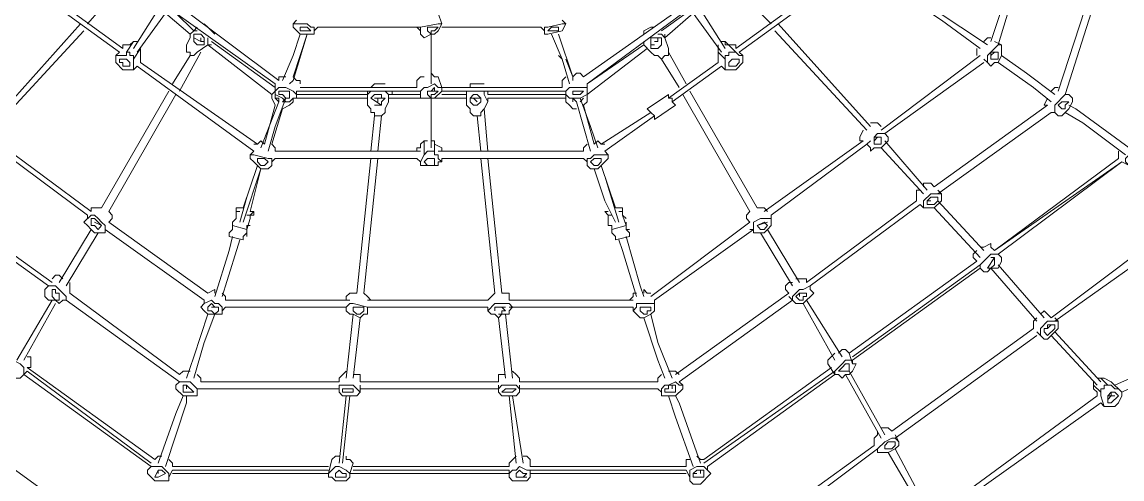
# Model space of a CAD drawing. Header units: millimetres. Extents: x 2471 to 2909, y 1327 to 1568.
# Drawn here: x 2661.158 to 2663.665, y 1386.496 to 1387.538 of the extents above; entities that cross this region are included whole.
import ezdxf

# ---------------------------------------------------------------- set-up
doc = ezdxf.new("R2010")
doc.units = ezdxf.units.MM
doc.layers.get('0').update_dxf_attribs({"color": 251, "lineweight": 9})
doc.layers.add('XREF_MOBILIARIO_200612$0$I-MUEBLES', color=251, linetype='Continuous', lineweight=13)
doc.layers.add('XREF_PAISAJISMO_200612$0$A-PISO-BAJO', color=251, linetype='Continuous', lineweight=13)

# ---------------------------------------------------------------- blocks, each defined once
blk = doc.blocks.new('XREF_MOBILIARIO_200612$0$JEUGO RED')
for p, q in [((0.5357, -0.98), (0.5357, -0.9543)), ((0.3295, -1.0834), (0.3295, -1.1091)), ((0.8272, -1.4092), (0.8272, -1.3835)), ((-0.4426, -1.4092), (-0.4426, -1.4353))]:
    blk.add_line(p, q)
at = {"flags": 128}
for points in [[(1.4535, -0.6795), (1.3592, -0.9629)], [(1.3764, -0.9715), (1.4621, -0.6881)], [(1.625, -0.7657), (1.5221, -1.0834)], [(1.5393, -1.0919), (1.6422, -0.7657)], [(-1.0342, -0.7828), (-0.7513, -0.9886)], [(-0.7427, -0.98), (-1.0257, -0.7743)], [(1.0244, -0.7743), (0.7415, -0.98)], [(0.75, -0.9886), (1.033, -0.7828)], [(-0.8285, -0.92), (-0.7684, -0.8514)], [(-0.365, -1.0572), (-0.6055, -0.8772)], [(0.7672, -0.86), (0.8272, -0.92)], [(-0.657, -0.8857), (-0.717, -0.98)], [(-0.7084, -0.9886), (-0.6398, -0.8943)], [(-0.6398, -0.8943), (-0.5798, -0.9457)], [(-0.5712, -0.9372), (-0.6141, -0.8943)], [(-0.6141, -0.8943), (-0.3736, -1.0658)], [(0.0294, -0.92), (0.0208, -0.8943), (0.0037, -0.8943)], [(0.6043, -0.8857), (0.3728, -1.0486)], [(0.3813, -1.0658), (0.6128, -0.8943)], [(0.6214, -0.8943), (0.5614, -0.9372)], [(0.57, -0.9543), (0.6386, -0.8943)], [(0.6386, -0.8943), (0.7072, -0.9886)], [(0.7157, -0.98), (0.6557, -0.8857)], [(1.2135, -0.8943), (1.2392, -0.9115), (1.3335, -0.98)], [(1.3506, -0.9715), (1.222, -0.8857)], [(-0.8456, -0.92), (-1.0685, -1.1691)], [(-0.5627, -0.9286), (-0.5712, -0.9372), (-0.5627, -0.9372)], [(-0.5198, -0.9457), (-0.5284, -0.9372), (-0.5369, -0.9286), (-0.5455, -0.92)], [(-0.3222, -0.9115), (-0.3307, -0.92), (-0.3307, -0.9286), (-0.3136, -0.9457), (-0.2793, -0.9457), (-0.2793, -0.9286), (-0.2879, -0.9286), (-0.2964, -0.92), (-0.3307, -0.92)], [(-0.2793, -0.9372), (-0.2707, -0.9286)], [(-0.2707, -0.9286), (-0.0221, -0.9286)], [(-0.0306, -0.9286), (-0.0221, -0.9372)], [(-0.0221, -0.9457), (-0.0221, -0.9286), (0.0208, -0.92), (0.0294, -0.92), (0.0208, -0.9372), (0.0122, -0.9457), (0.0037, -0.9457), (-0.0135, -0.9543), (-0.0221, -0.9457)], [(0.0037, -0.9457), (-0.0049, -0.9372), (-0.0049, -0.9286), (0.0208, -0.9286), (0.0122, -0.9372), (0.0037, -0.9372)], [(0.0294, -0.9286), (0.2695, -0.9286)], [(0.2695, -0.9286), (0.278, -0.9372)], [(0.278, -0.9457), (0.278, -0.9286), (0.2866, -0.9286), (0.3209, -0.92), (0.3295, -0.92), (0.3209, -0.9372), (0.2866, -0.9457), (0.278, -0.9457)], [(0.3295, -0.92), (0.3209, -0.9115)], [(0.5443, -0.9286), (0.5357, -0.9286), (0.5185, -0.9372), (0.5185, -0.9457)], [(1.0677, -1.1691), (0.8443, -0.92)], [(-1.06, -1.1777), (-0.837, -0.9372)], [(-0.5712, -0.9372), (-0.5798, -0.9457), (-0.5798, -0.9543), (-0.5884, -0.9715), (-0.5884, -0.9886), (-0.5798, -0.9886), (-0.5798, -0.9972), (-0.5712, -0.9972), (-0.5627, -0.9886), (-0.5369, -0.9715), (-0.5369, -0.9543)], [(-0.5712, -0.9543), (-0.5541, -0.9629)], [(-0.5455, -0.9629), (-0.5541, -0.9629), (-0.5541, -0.9543)], [(-0.3136, -0.9457), (-0.3307, -0.9972), (-0.3565, -1.0572)], [(-0.3393, -1.0658), (-0.3307, -1.0572), (-0.2964, -0.9457)], [(-0.3307, -1.0486), (-0.2964, -0.9457)], [(0.0037, -1.0658), (0.0037, -0.9372)], [(0.2952, -0.9457), (0.3209, -1.0058), (0.3385, -1.0658)], [(0.347, -1.0572), (0.347, -1.0486), (0.3123, -0.9457)], [(0.5185, -0.9715), (0.5357, -0.9886), (0.5443, -0.9972), (0.5528, -0.9972), (0.5614, -1.0058), (0.57, -0.9972), (0.5785, -0.9972), (0.5785, -0.98), (0.57, -0.9543)], [(0.5357, -0.9543), (0.5614, -0.9543), (0.5614, -0.9715), (0.5528, -0.98), (0.5357, -0.98)], [(0.5528, -0.9543), (0.5528, -0.9629), (0.5443, -0.9629)], [(0.5528, -0.9457), (0.5614, -0.9457), (0.57, -0.9543), (0.57, -0.9457)], [(0.8358, -0.9372), (1.0591, -1.1777)], [(1.3592, -0.9543), (1.3506, -0.9543), (1.3421, -0.9629)], [(-0.7084, -0.9629), (-0.717, -0.9629), (-0.7256, -0.9715), (-0.7427, -0.9715), (-0.7427, -0.98)], [(-0.7341, -0.9886), (-0.717, -0.9629)], [(-0.717, -1.0058), (-0.6999, -0.98), (-0.6999, -1.0143)], [(-0.5369, -0.9715), (-0.3822, -1.0919)], [(-0.5369, -0.9715), (-0.5284, -0.9715)], [(-0.3736, -1.0748), (-0.5284, -0.9629)], [(0.5185, -0.9715), (0.3813, -1.0658)], [(0.3813, -1.0919), (0.5271, -0.98)], [(0.5185, -0.9629), (0.5185, -0.9715)], [(0.5357, -0.9715), (0.5443, -0.9715)], [(0.6986, -0.9715), (0.6986, -1.0143)], [(0.7157, -0.9629), (0.7072, -0.9629)], [(0.7415, -0.98), (0.7415, -0.9715), (0.7157, -0.9715), (0.7157, -0.9629), (0.7415, -0.9886), (0.75, -0.9972), (0.7586, -0.9972), (0.75, -0.9886)], [(1.3249, -0.98), (1.3249, -0.9972)], [(1.3421, -1.0058), (1.3506, -1.0143), (1.3592, -1.0229), (1.3678, -1.0143), (1.3764, -1.0143), (1.3849, -0.9972), (1.3849, -0.9715)], [(1.3506, -1.0143), (1.3506, -0.9972), (1.3764, -0.9715), (1.3849, -0.9715), (1.3678, -0.9629)], [(-0.7513, -0.9886), (-0.7599, -0.9972)], [(-0.5798, -0.9972), (-0.6227, -1.0658)], [(-0.6055, -1.0834), (-0.5541, -0.9886)], [(0.3123, -0.9972), (0.3209, -1.0058)], [(0.347, -1.0486), (0.3295, -1.0058)], [(0.5614, -1.0058), (0.6043, -1.0748)], [(0.6214, -1.0658), (0.5785, -0.9886)], [(0.7157, -1.0058), (0.6986, -0.9886)], [(0.7072, -1.0229), (0.7157, -1.0315), (0.7157, -0.9972), (0.7243, -0.9972), (0.7243, -0.9886), (0.7415, -0.9886)], [(0.7157, -1.0315), (0.7415, -1.0315), (0.7586, -1.0143), (0.7586, -0.9972)], [(1.3335, -0.9972), (1.0934, -1.1777)], [(1.3592, -0.9972), (1.3678, -0.9886)], [(1.3592, -0.9886), (1.3592, -1.0058), (1.3764, -1.0058), (1.3764, -0.9886), (1.3592, -0.9886)], [(1.5136, -1.0919), (1.445, -1.0401), (1.3849, -0.9972)], [(-0.717, -1.0315), (-0.7084, -1.0229)], [(-0.7084, -1.0229), (-0.4255, -1.2291)], [(-0.4169, -1.212), (-0.6999, -1.0143)], [(0.6986, -1.0143), (0.5785, -1.1005)], [(0.5871, -1.1091), (0.7072, -1.0229)], [(1.102, -1.1863), (1.3421, -1.0143)], [(1.3764, -1.0143), (1.4621, -1.0748), (1.505, -1.1091)], [(-0.3479, -1.0486), (-0.365, -1.0486), (-0.365, -1.0572)], [(-0.3136, -1.0658), (-0.3136, -1.0572), (-0.3222, -1.0572), (-0.3307, -1.0486)], [(-0.0135, -1.0486), (-0.0221, -1.0486), (-0.0306, -1.0572), (-0.0306, -1.0748)], [(0.0037, -1.0401), (0.0122, -1.0486), (0.0208, -1.0486), (0.0294, -1.0748), (0.0294, -1.0834), (0.0122, -1.1005)], [(0.3295, -1.0486), (0.3209, -1.0572), (0.3209, -1.0748)], [(0.3728, -1.0486), (0.3642, -1.0401), (0.3556, -1.0401), (0.347, -1.0486)], [(-0.6313, -1.0834), (-0.7942, -1.3663)], [(-0.777, -1.3749), (-0.6141, -1.0919)], [(-0.3736, -1.0834), (-0.3822, -1.0919), (-0.3822, -1.1005)], [(-0.3736, -1.1005), (-0.3736, -1.0658)], [(-0.3222, -1.0919), (-0.3307, -1.0834), (-0.3479, -1.0748), (-0.365, -1.0748), (-0.3736, -1.0834)], [(-0.3736, -1.0919), (-0.3565, -1.1005), (-0.3479, -1.1091)], [(-0.3222, -1.0834), (-0.0221, -1.0834)], [(-0.3222, -1.1005), (-0.3222, -1.0834)], [(-0.1507, -1.0919), (-0.3222, -1.0919)], [(-0.0306, -1.0748), (-0.3136, -1.0748)], [(-0.1507, -1.0834), (-0.1507, -1.1177), (-0.1421, -1.1262), (-0.1421, -1.1348), (-0.1335, -1.1348), (-0.1335, -1.1434), (-0.1164, -1.1434), (-0.1078, -1.1348), (-0.1078, -1.1262), (-0.0992, -1.1091), (-0.0992, -1.0919), (-0.1078, -1.0834)], [(-0.1421, -1.0834), (-0.1507, -1.0919)], [(-0.1078, -1.0658), (-0.1335, -1.0658), (-0.1421, -1.0748)], [(-0.1335, -1.1177), (-0.1164, -1.1177), (-0.1421, -1.1005), (-0.1335, -1.0919), (-0.1164, -1.0919), (-0.1164, -1.1005)], [(-0.0221, -1.0919), (-0.0992, -1.0919)], [(-0.0907, -1.0919), (-0.0907, -1.0834)], [(-0.0221, -1.0834), (-0.0135, -1.0748), (-0.0049, -1.0748), (0.0122, -1.0658), (0.0208, -1.0748), (0.3209, -1.0748)], [(-0.0221, -1.1005), (-0.0221, -1.0834)], [(-0.0049, -1.0834), (0.0208, -1.0834)], [(-0.0049, -1.0834), (-0.0049, -1.0919), (0.0037, -1.1005)], [(0.0122, -1.0834), (0.0122, -1.0748), (0.0037, -1.0834)], [(0.0037, -1.0919), (0.0122, -1.0919), (0.0208, -1.0834)], [(0.0037, -1.2205), (0.0037, -1.0919)], [(0.0294, -1.0834), (0.3295, -1.0834)], [(0.0894, -1.0919), (0.0294, -1.0919)], [(0.0894, -1.0834), (0.0894, -1.1177), (0.098, -1.1262), (0.098, -1.1348), (0.1065, -1.1434), (0.1237, -1.1434), (0.1237, -1.1348), (0.1323, -1.1262), (0.1408, -1.1091), (0.1323, -1.0919), (0.1323, -1.0834)], [(0.1323, -1.0658), (0.098, -1.0658), (0.098, -1.0748)], [(0.1408, -1.0919), (0.1408, -1.0834)], [(0.3295, -1.0919), (0.1408, -1.0919)], [(0.3295, -1.0834), (0.3385, -1.0748), (0.3813, -1.0748)], [(0.3813, -1.0919), (0.3642, -1.1005), (0.3385, -1.1005), (0.3295, -1.0919)], [(0.3813, -1.1091), (0.3813, -1.0658)], [(0.5785, -1.0919), (0.5271, -1.1262)], [(0.5871, -1.1091), (0.5871, -1.1005), (0.5785, -1.1005), (0.5785, -1.0919)], [(0.6128, -1.0919), (0.7758, -1.3749)], [(0.7929, -1.3663), (0.63, -1.0834)], [(1.5221, -1.0748), (1.5136, -1.0748), (1.505, -1.0834)], [(1.505, -1.1348), (1.5136, -1.1348), (1.5136, -1.1177), (1.5393, -1.0919)], [(1.5136, -1.1348), (1.5221, -1.1434), (1.5307, -1.1434), (1.5479, -1.1262), (1.5564, -1.1091), (1.5564, -1.1005), (1.5479, -1.0919)], [(1.5393, -1.0919), (1.5479, -1.0919)], [(-0.365, -1.1091), (-0.4083, -1.2205)], [(-0.3736, -1.1177), (-0.3998, -1.212)], [(-0.3908, -1.2291), (-0.3736, -1.1691), (-0.3479, -1.1005)], [(-0.3822, -1.1005), (-0.3736, -1.1177)], [(-0.3736, -1.1005), (-0.365, -1.1005)], [(-0.3736, -1.1005), (-0.365, -1.1091)], [(-0.365, -1.1005), (-0.365, -1.1091)], [(-0.3565, -1.1091), (-0.3479, -1.1005)], [(-0.3565, -1.1091), (-0.3393, -1.1091)], [(-0.3393, -1.1177), (-0.3565, -1.1262)], [(-0.3393, -1.1091), (-0.3307, -1.1005)], [(-0.3393, -1.1177), (-0.3307, -1.1091)], [(-0.3307, -1.1005), (-0.1507, -1.1005)], [(-0.3307, -1.1005), (-0.3307, -1.1091)], [(-0.1335, -1.1005), (-0.1078, -1.1005)], [(-0.125, -1.1005), (-0.125, -1.1091)], [(-0.1078, -1.1005), (-0.1164, -1.1091), (-0.1164, -1.1177)], [(-0.0992, -1.1005), (0.0894, -1.1005)], [(0.098, -1.1005), (0.1237, -1.1005)], [(0.1065, -1.1005), (0.1151, -1.1091)], [(0.1408, -1.1005), (0.3295, -1.1005)], [(0.1408, -1.1091), (0.1408, -1.1005)], [(0.3295, -1.1091), (0.3385, -1.1177), (0.347, -1.1262)], [(0.347, -1.1091), (0.347, -1.1005)], [(0.347, -1.1005), (0.3556, -1.1091), (0.3899, -1.2291)], [(0.3728, -1.1005), (0.3642, -1.1091)], [(0.4071, -1.2205), (0.3899, -1.1691), (0.3642, -1.1005)], [(0.3813, -1.1091), (0.3728, -1.1177)], [(0.3985, -1.212), (0.3728, -1.1177)], [(0.5443, -1.152), (0.5957, -1.1177), (0.5871, -1.1091)], [(1.4964, -1.1177), (1.222, -1.3149)], [(1.4964, -1.1005), (1.4878, -1.1177), (1.4964, -1.1177)], [(1.5479, -1.1091), (1.5307, -1.1091), (1.5221, -1.1177), (1.5307, -1.1262), (1.5393, -1.1262), (1.5393, -1.1177), (1.5479, -1.1091)], [(1.6936, -1.2205), (1.565, -1.1262), (1.5479, -1.1177)], [(-0.3822, -1.212), (-0.3565, -1.1262)], [(-0.1335, -1.1434), (-0.1421, -1.2291)], [(-0.125, -1.2291), (-0.1164, -1.1434)], [(0.1151, -1.1434), (0.1237, -1.2291)], [(0.1408, -1.2291), (0.1323, -1.1262)], [(0.347, -1.1262), (0.3556, -1.1262)], [(0.5357, -1.1348), (0.4156, -1.212)], [(0.4242, -1.2291), (0.5443, -1.1434)], [(0.5271, -1.1262), (0.5357, -1.1348), (0.5443, -1.1434), (0.5443, -1.152)], [(1.2306, -1.332), (1.505, -1.1348)], [(1.5393, -1.1348), (1.5821, -1.1605), (1.685, -1.2377)], [(1.0934, -1.1691), (1.0849, -1.1605), (1.0677, -1.1605)], [(1.0501, -1.1777), (1.0416, -1.1948), (1.0416, -1.2034), (1.0501, -1.2034)], [(1.0677, -1.2205), (1.0677, -1.2291), (1.0763, -1.2205), (1.0934, -1.2205), (1.1106, -1.2034), (1.1106, -1.1948), (1.102, -1.1863), (1.0849, -1.1863), (1.0763, -1.1948)], [(1.0763, -1.2034), (1.0849, -1.1948)], [(1.0763, -1.1948), (1.0763, -1.212), (1.0934, -1.212), (1.0934, -1.1948), (1.0763, -1.1948)], [(-1.06, -1.212), (-0.8285, -1.3835)], [(-0.8199, -1.3749), (-1.0514, -1.2034)], [(-0.3998, -1.212), (-0.4083, -1.2034), (-0.4169, -1.212), (-0.4255, -1.212)], [(-0.3736, -1.2291), (-0.3736, -1.2205), (-0.3822, -1.212)], [(-0.0049, -1.2034), (-0.0135, -1.2034), (-0.0221, -1.212), (-0.0221, -1.2205), (-0.0306, -1.2205), (-0.0306, -1.2291)], [(-0.0135, -1.2377), (-0.0135, -1.2034)], [(0.0122, -1.2034), (0.0037, -1.2034)], [(0.0122, -1.2377), (0.0122, -1.2034)], [(0.0294, -1.2291), (0.0294, -1.2205), (0.0122, -1.212)], [(0.3813, -1.212), (0.3728, -1.2205), (0.3728, -1.2291)], [(0.4242, -1.212), (0.4156, -1.212), (0.4071, -1.2034), (0.3985, -1.212)], [(1.0501, -1.2034), (0.8101, -1.3749)], [(0.8272, -1.3835), (1.0591, -1.212)], [(1.0677, -1.2034), (1.0591, -1.212)], [(1.0591, -1.212), (1.0677, -1.2205)], [(1.0934, -1.2205), (1.1963, -1.332)], [(1.2049, -1.3234), (1.102, -1.2034)], [(1.6765, -1.2548), (1.6936, -1.2634), (1.685, -1.2548), (1.685, -1.2463), (1.7108, -1.2205), (1.7193, -1.2205), (1.7279, -1.2291), (1.7279, -1.2463), (1.7193, -1.2634), (1.7108, -1.2634), (1.7022, -1.272), (1.6936, -1.2634)], [(-0.4255, -1.2291), (-0.4341, -1.2377)], [(-0.3822, -1.2634), (-0.3822, -1.2463), (-0.3908, -1.2463), (-0.4255, -1.2377), (-0.4341, -1.2377), (-0.4341, -1.2463), (-0.4255, -1.2548), (-0.4169, -1.2634), (-0.4083, -1.272), (-0.3908, -1.272), (-0.3822, -1.2634)], [(-0.3822, -1.2548), (-0.3736, -1.2463)], [(-0.0221, -1.2291), (-0.3736, -1.2291)], [(-0.3736, -1.2463), (-0.0306, -1.2463)], [(-0.1421, -1.2463), (-0.1764, -1.5725)], [(-0.1593, -1.5725), (-0.125, -1.2463)], [(0.0208, -1.2634), (-0.0221, -1.2634), (-0.0221, -1.2548), (-0.0306, -1.2463)], [(-0.0221, -1.2548), (-0.0135, -1.2377), (-0.0049, -1.2291), (0.0122, -1.2291)], [(0.0122, -1.2634), (0.0122, -1.2463), (-0.0049, -1.2463), (-0.0135, -1.2548), (-0.0049, -1.2634)], [(0.0122, -1.2377), (0.0208, -1.2377), (0.0208, -1.2463), (0.0294, -1.2548)], [(0.3728, -1.2291), (0.0208, -1.2291)], [(0.0294, -1.2463), (0.0294, -1.2548), (0.0208, -1.2548), (0.0208, -1.2634)], [(0.0294, -1.2463), (0.3728, -1.2463)], [(0.1237, -1.2463), (0.158, -1.5725)], [(0.1751, -1.5725), (0.1408, -1.2463)], [(0.3728, -1.2463), (0.3813, -1.2548)], [(0.3813, -1.2463), (0.3899, -1.2463), (0.3985, -1.2377), (0.4328, -1.2377), (0.4242, -1.2291)], [(0.3813, -1.2463), (0.3813, -1.2634), (0.3899, -1.272), (0.4071, -1.272), (0.4328, -1.2463), (0.4328, -1.2377)], [(1.6679, -1.2463), (1.3678, -1.4696)], [(1.6679, -1.2291), (1.6679, -1.2463)], [(-0.4169, -1.2634), (-0.4512, -1.3663)], [(-0.4512, -1.4006), (-0.4083, -1.272)], [(-0.4341, -1.3749), (-0.4083, -1.272)], [(0.3985, -1.272), (0.4242, -1.3492), (0.4499, -1.4006)], [(0.4499, -1.3663), (0.4156, -1.2634)], [(1.3764, -1.4782), (1.6765, -1.2548)], [(0.4585, -1.4006), (0.4242, -1.2891)], [(1.1877, -1.3234), (1.1792, -1.3234), (1.1792, -1.3492)], [(1.1877, -1.3577), (1.1963, -1.3663), (1.1963, -1.3492), (1.2135, -1.332), (1.2392, -1.332), (1.2306, -1.3234)], [(1.222, -1.3149), (1.2135, -1.3063), (1.1963, -1.3063), (1.1963, -1.3149)], [(-1.1976, -1.3577), (-0.9228, -1.5554)], [(-0.9142, -1.5468), (-1.189, -1.3492)], [(-0.4426, -1.3406), (-0.4598, -1.4006)], [(1.1792, -1.3492), (0.9129, -1.5468)], [(0.9215, -1.5554), (1.1877, -1.3577)], [(1.1963, -1.3663), (1.222, -1.3663), (1.2392, -1.3492), (1.2392, -1.332)], [(1.2049, -1.3492), (1.2135, -1.3492)], [(1.3421, -1.4696), (1.2306, -1.3492)], [(-0.8285, -1.3835), (-0.8285, -1.392)], [(-0.7942, -1.3663), (-0.8199, -1.3663), (-0.8199, -1.3749)], [(-0.777, -1.4006), (-0.7684, -1.392), (-0.7684, -1.3835), (-0.777, -1.3749)], [(-0.4512, -1.3663), (-0.4683, -1.3663), (-0.4683, -1.392), (-0.4769, -1.4006), (-0.4769, -1.4182)], [(-0.4341, -1.3749), (-0.4255, -1.3749), (-0.4341, -1.3835), (-0.4341, -1.392), (-0.4426, -1.4182), (-0.4769, -1.4092)], [(-0.4598, -1.3749), (-0.4683, -1.3749)], [(-0.4255, -1.3749), (-0.4255, -1.3835), (-0.4426, -1.3835)], [(0.4328, -1.3749), (0.4242, -1.3749), (0.4328, -1.3835), (0.4414, -1.3835)], [(0.4328, -1.3835), (0.4328, -1.4092), (0.4414, -1.4092)], [(0.4414, -1.4182), (0.4757, -1.4092), (0.4671, -1.3835)], [(0.4671, -1.3663), (0.4499, -1.3663)], [(0.4585, -1.3749), (0.4671, -1.3749)], [(0.4757, -1.392), (0.4671, -1.3835), (0.4671, -1.3663)], [(0.7758, -1.3749), (0.7672, -1.3835), (0.7672, -1.392), (0.7758, -1.4006)], [(0.8186, -1.3749), (0.8101, -1.3663), (0.7929, -1.3663)], [(1.222, -1.3663), (1.3335, -1.4868)], [(1.8484, -1.3749), (1.505, -1.6325)], [(-0.8113, -1.4006), (-0.7942, -1.4092)], [(-0.5369, -1.5725), (-0.777, -1.4006)], [(-0.4426, -1.4092), (-0.4341, -1.4092)], [(0.4414, -1.4092), (0.4414, -1.4268), (0.4499, -1.4353), (0.4499, -1.4439), (0.4842, -1.4353), (0.4842, -1.4268), (0.4757, -1.4182)], [(0.4842, -1.4182), (0.4757, -1.4182), (0.4757, -1.4006)], [(0.7758, -1.4006), (0.5357, -1.5811)], [(0.7843, -1.4006), (0.8015, -1.392), (0.8272, -1.392)], [(0.7843, -1.4006), (0.7843, -1.4268), (0.8101, -1.4268), (0.8186, -1.4182), (0.8272, -1.4092)], [(0.7929, -1.4092), (0.8101, -1.4006)], [(0.8186, -1.4006), (0.7929, -1.4092), (0.8015, -1.4182), (0.8101, -1.4182), (0.8186, -1.4092), (0.8101, -1.4006)], [(1.5136, -1.6411), (1.8655, -1.392)], [(-0.8199, -1.4182), (-0.8971, -1.5468)], [(-0.8799, -1.5554), (-0.8027, -1.4268)], [(-0.7856, -1.4182), (-0.5455, -1.5897)], [(-0.4769, -1.4353), (-0.4855, -1.4696), (-0.5198, -1.5811)], [(-0.4769, -1.4182), (-0.4855, -1.4268), (-0.4855, -1.4353), (-0.4512, -1.4439)], [(-0.4512, -1.4353), (-0.4426, -1.4268)], [(-0.4512, -1.4439), (-0.4512, -1.4353)], [(0.5185, -1.5811), (0.51, -1.5554), (0.4757, -1.4353)], [(0.5443, -1.5897), (0.7843, -1.4182)], [(0.7758, -1.4182), (0.7843, -1.4182)], [(0.8015, -1.4268), (0.8786, -1.5554)], [(0.8958, -1.5468), (0.8186, -1.4182)], [(-0.5026, -1.5811), (-0.4941, -1.5554), (-0.4598, -1.4439)], [(0.4585, -1.4439), (0.4671, -1.4696), (0.5014, -1.5811)], [(1.3678, -1.4696), (1.3592, -1.4611), (1.3592, -1.4525), (1.3421, -1.4611), (1.3335, -1.4611)], [(1.3249, -1.4696), (1.3164, -1.4782), (1.3164, -1.4868), (1.3249, -1.4953)], [(1.3764, -1.5125), (1.3849, -1.4953), (1.3849, -1.4868), (1.3764, -1.4782), (1.3592, -1.4782), (1.3335, -1.5039)], [(1.3678, -1.4868), (1.3506, -1.5125), (1.3764, -1.5125)], [(1.3592, -1.5125), (1.3678, -1.5039), (1.3678, -1.4868), (1.3592, -1.4868)], [(1.3249, -1.4953), (1.0158, -1.7183)], [(1.0244, -1.7354), (1.3335, -1.5125)], [(1.3335, -1.5125), (1.3335, -1.5039)], [(1.3335, -1.5125), (1.3421, -1.5211), (1.3506, -1.5211), (1.3592, -1.5125)], [(1.3592, -1.5125), (1.4707, -1.6411)], [(1.4878, -1.6325), (1.3764, -1.5039)], [(-0.8885, -1.5382), (-0.8971, -1.5296), (-0.9056, -1.5296), (-0.9142, -1.5382)], [(0.9129, -1.5468), (0.9129, -1.5382), (0.8872, -1.5382)], [(-0.9228, -1.5554), (-0.9314, -1.5639)], [(-0.9314, -1.5639), (-0.9314, -1.5811), (-0.9228, -1.5897), (-0.8971, -1.5897)], [(-0.8799, -1.5811), (-0.8885, -1.5725), (-0.8971, -1.5639), (-0.9056, -1.5554), (-0.9228, -1.5554)], [(-0.9056, -1.5639), (-0.9142, -1.5639), (-0.9142, -1.5811), (-0.9056, -1.5897)], [(-0.9056, -1.5639), (-0.9056, -1.5725)], [(-0.8713, -1.5725), (-0.8713, -1.5468)], [(-0.5198, -1.5725), (-0.5198, -1.5639), (-0.5369, -1.5725)], [(0.5357, -1.5725), (0.5271, -1.5725), (0.5185, -1.5639), (0.5185, -1.5725)], [(0.8786, -1.5468), (0.8701, -1.5468), (0.8615, -1.5554), (0.8615, -1.5639), (0.8701, -1.5725)], [(0.8701, -1.5811), (0.8786, -1.5897), (0.8872, -1.5982), (0.9044, -1.5982), (0.9301, -1.5725), (0.9215, -1.5639)], [(0.8786, -1.5897), (0.8786, -1.5811), (0.8958, -1.5639), (0.9044, -1.5639), (0.9215, -1.5554)], [(0.9215, -1.5639), (0.9215, -1.5554)], [(-0.9142, -1.5897), (-0.9999, -1.7354)], [(-0.8971, -1.5725), (-0.9056, -1.5725)], [(-0.9056, -1.5897), (-0.8971, -1.5982), (-0.8885, -1.5897), (-0.8799, -1.5897)], [(-0.8971, -1.5897), (-0.8971, -1.5725)], [(-0.8799, -1.5897), (-0.8799, -1.5811)], [(-0.8799, -1.5897), (-0.6055, -1.7873)], [(-0.6055, -1.7701), (-0.8713, -1.5725)], [(-0.5455, -1.5897), (-0.5455, -1.5982), (-0.5541, -1.6068), (-0.5455, -1.6154), (-0.5369, -1.624), (-0.5026, -1.624), (-0.5026, -1.6068), (-0.5112, -1.5982), (-0.5198, -1.5982), (-0.5284, -1.5897), (-0.5455, -1.5982)], [(-0.4941, -1.5897), (-0.4941, -1.5811), (-0.5026, -1.5725)], [(-0.1935, -1.5897), (-0.4941, -1.5897)], [(-0.1764, -1.5725), (-0.1935, -1.5725), (-0.2021, -1.5811), (-0.2021, -1.5897)], [(-0.1421, -1.5897), (-0.1507, -1.5811), (-0.1593, -1.5725)], [(0.1408, -1.5897), (-0.1507, -1.5897)], [(0.158, -1.5725), (0.1408, -1.5897)], [(0.1923, -1.5897), (0.1923, -1.5725), (0.1751, -1.5725)], [(0.4928, -1.5897), (0.1923, -1.5897)], [(0.5014, -1.5725), (0.4928, -1.5725), (0.4928, -1.5811), (0.4842, -1.5897)], [(0.5443, -1.5897), (0.5443, -1.6154), (0.5357, -1.624), (0.5185, -1.6325), (0.51, -1.6325), (0.5014, -1.624), (0.4928, -1.6154), (0.5014, -1.6068), (0.5014, -1.5982), (0.5443, -1.5982)], [(0.8701, -1.5725), (0.5957, -1.7701)], [(0.6043, -1.7873), (0.8786, -1.5897)], [(0.9129, -1.5725), (0.8958, -1.5725), (0.8872, -1.5811), (0.8958, -1.5897), (0.9044, -1.5897), (0.9044, -1.5811), (0.9129, -1.5811), (0.9129, -1.5725)], [(0.8958, -1.5811), (0.8958, -1.5725)], [(0.9987, -1.7269), (0.9129, -1.5897)], [(2.1399, -1.5811), (1.6593, -1.7959)], [(1.6765, -1.813), (2.1485, -1.5897)], [(-0.9828, -1.7354), (-0.9056, -1.5982)], [(-0.5369, -1.624), (-0.5712, -1.7269), (-0.5884, -1.7787)], [(-0.5712, -1.7787), (-0.5455, -1.6926), (-0.5198, -1.624)], [(-0.5112, -1.6068), (-0.5112, -1.6154), (-0.5198, -1.624), (-0.5284, -1.6154), (-0.5369, -1.6154), (-0.5369, -1.6068), (-0.5284, -1.5982), (-0.5198, -1.6068)], [(-0.5284, -1.6068), (-0.5112, -1.6068)], [(-0.5026, -1.6154), (-0.4941, -1.6068)], [(-0.4941, -1.6068), (-0.2021, -1.6068)], [(-0.1507, -1.624), (-0.1507, -1.6068), (-0.185, -1.5982), (-0.1935, -1.5982), (-0.2021, -1.6068), (-0.2021, -1.6154), (-0.1935, -1.624), (-0.185, -1.624), (-0.1678, -1.6325), (-0.1593, -1.624), (-0.1507, -1.624)], [(-0.185, -1.624), (-0.2021, -1.7787)], [(-0.1507, -1.6068), (0.1408, -1.6068)], [(0.1923, -1.624), (0.1923, -1.6154), (0.2009, -1.6068), (0.1923, -1.5982), (0.158, -1.5982), (0.1408, -1.6154), (0.1408, -1.6068)], [(0.1408, -1.6154), (0.1494, -1.624), (0.158, -1.624), (0.1666, -1.6325), (0.1751, -1.624)], [(0.1837, -1.6068), (0.158, -1.6068), (0.158, -1.6154)], [(0.1923, -1.624), (0.1666, -1.624)], [(0.1751, -1.624), (0.1751, -1.6154), (0.1837, -1.6154), (0.1751, -1.6068)], [(0.2009, -1.7787), (0.1837, -1.624)], [(0.1923, -1.6068), (0.4928, -1.6068)], [(0.4928, -1.6068), (0.4928, -1.6154)], [(0.5357, -1.6068), (0.51, -1.6068), (0.51, -1.6154), (0.5185, -1.624), (0.5271, -1.624), (0.5271, -1.6154), (0.5357, -1.6154), (0.5357, -1.6068)], [(0.5871, -1.7787), (0.5528, -1.6926), (0.5357, -1.624)], [(0.9044, -1.5982), (0.9815, -1.7354)], [(1.505, -1.6325), (1.4964, -1.624), (1.4878, -1.6154), (1.4793, -1.624)], [(-0.185, -1.7787), (-0.1678, -1.6325)], [(0.1666, -1.6325), (0.1837, -1.7787)], [(0.5185, -1.6325), (0.5528, -1.7354), (0.57, -1.7787)], [(1.4707, -1.6325), (1.4621, -1.6411), (1.4621, -1.6583)], [(1.4707, -1.6668), (1.4793, -1.6754), (1.4793, -1.6583), (1.4964, -1.6411), (1.5221, -1.6411), (1.5136, -1.6325)], [(1.4793, -1.6754), (1.4878, -1.684), (1.4964, -1.684), (1.5221, -1.6583), (1.5221, -1.6411)], [(1.4878, -1.6583), (1.4964, -1.6583), (1.505, -1.6497)], [(1.4878, -1.6583), (1.4878, -1.6668), (1.4964, -1.6754), (1.5136, -1.6583), (1.5136, -1.6497), (1.4964, -1.6497), (1.4964, -1.6583)], [(1.4621, -1.6583), (1.1191, -1.9073)], [(1.1277, -1.9245), (1.4707, -1.6754)], [(1.505, -1.6754), (1.6164, -1.7959)], [(1.625, -1.7873), (1.5136, -1.6668)], [(-0.9742, -1.753), (-0.9656, -1.753), (-0.9656, -1.7269), (-0.9742, -1.7269)], [(0.9815, -1.7183), (0.9644, -1.7354), (0.9644, -1.744), (0.9815, -1.7701), (0.9815, -1.7616), (0.9901, -1.753), (0.9987, -1.744), (1.0073, -1.7354), (1.0244, -1.7354), (1.0244, -1.744), (1.0158, -1.7183), (1.0073, -1.7097), (0.9987, -1.7097), (0.9901, -1.7183)], [(-1.0257, -1.744), (-1.0257, -1.7616), (-1.0085, -1.7787), (-0.9914, -1.7787), (-0.9828, -1.7701), (-0.9828, -1.753), (-0.9914, -1.744), (-1.0085, -1.7354), (-1.0171, -1.7354)], [(-0.6656, -1.9759), (-0.9742, -1.753)], [(0.973, -1.753), (0.6643, -1.9759)], [(0.9815, -1.7701), (0.9901, -1.7701), (0.9987, -1.7787), (1.0073, -1.7701), (1.0158, -1.7701), (1.0244, -1.7616), (1.033, -1.744), (1.0244, -1.744)], [(-0.9828, -1.7701), (-0.9742, -1.7616)], [(-0.9828, -1.7701), (-0.6741, -1.9931)], [(-0.5798, -1.7616), (-0.597, -1.7616), (-0.6055, -1.7701)], [(-0.5541, -1.7873), (-0.5541, -1.7787), (-0.5627, -1.7701)], [(-0.2021, -1.7616), (-0.2193, -1.7787), (-0.2193, -1.7873)], [(-0.1678, -1.7873), (-0.1678, -1.7701), (-0.185, -1.7701)], [(0.1837, -1.7701), (0.1666, -1.7701), (0.1666, -1.7873)], [(0.218, -1.7873), (0.218, -1.7787), (0.2094, -1.7701), (0.2009, -1.7616)], [(0.5614, -1.7701), (0.5528, -1.7787), (0.5528, -1.7873)], [(0.6043, -1.7701), (0.5957, -1.7616), (0.5785, -1.7616)], [(0.6729, -1.9931), (0.9815, -1.7701)], [(1.0073, -1.7701), (1.0934, -1.9245)], [(1.102, -1.9159), (1.0158, -1.7616)], [(1.6765, -1.813), (1.6507, -1.7873), (1.6336, -1.7787), (1.6164, -1.7787)], [(1.6422, -1.7959), (1.625, -1.7787)], [(-0.6141, -1.7959), (-0.6055, -1.7873)], [(-0.6141, -1.7959), (-0.6141, -1.8044), (-0.597, -1.8216), (-0.5627, -1.8216), (-0.5627, -1.8044), (-0.5798, -1.7873), (-0.6055, -1.7873)], [(-0.5884, -1.7959), (-0.5712, -1.813), (-0.597, -1.813), (-0.597, -1.7959)], [(-0.5884, -1.7959), (-0.597, -1.7959)], [(-0.5884, -1.8044), (-0.5884, -1.7959)], [(-0.5627, -1.8044), (-0.2193, -1.8044)], [(-0.2193, -1.7873), (-0.5541, -1.7873)], [(-0.2193, -1.7959), (-0.2193, -1.813), (-0.2107, -1.8216), (-0.1764, -1.8216), (-0.1678, -1.813), (-0.185, -1.7959), (-0.2193, -1.7959)], [(0.1666, -1.7873), (-0.1678, -1.7873)], [(-0.1678, -1.813), (-0.1678, -1.7959)], [(-0.1678, -1.8044), (0.1666, -1.8044)], [(0.218, -1.8044), (0.2094, -1.7959), (0.1751, -1.7959), (0.1666, -1.8044)], [(0.1666, -1.7959), (0.1666, -1.813), (0.1751, -1.8216), (0.2094, -1.8216), (0.218, -1.813), (0.218, -1.7959)], [(0.5528, -1.7873), (0.218, -1.7873)], [(0.218, -1.8044), (0.5528, -1.8044)], [(0.5528, -1.8044), (0.5614, -1.813)], [(0.5614, -1.8044), (0.5614, -1.8216), (0.5957, -1.8216), (0.6128, -1.8044), (0.6128, -1.7959), (0.6043, -1.7959), (0.5957, -1.7873), (0.5785, -1.7959)], [(0.5957, -1.7959), (0.57, -1.7959), (0.5614, -1.8044)], [(0.5957, -1.7959), (0.5957, -1.813), (0.57, -1.813), (0.57, -1.8044), (0.5785, -1.8044), (0.5785, -1.7959)], [(0.5871, -1.8044), (0.5871, -1.7959)], [(0.6128, -1.7959), (0.6043, -1.7873)], [(1.6079, -1.7873), (1.6079, -1.8044), (1.6164, -1.813), (1.6164, -1.8216)], [(1.6079, -1.7959), (1.625, -1.813)], [(1.625, -1.8044), (1.6336, -1.8044), (1.6336, -1.7959), (1.6507, -1.7959), (1.6593, -1.8044), (1.6679, -1.8044)], [(1.625, -1.8387), (1.6336, -1.8473), (1.625, -1.8216), (1.625, -1.8044)], [(-0.597, -1.8216), (-0.6141, -1.8645), (-0.657, -1.9845)], [(-0.6398, -1.9931), (-0.5884, -1.8387), (-0.5884, -1.8216)], [(-0.2021, -1.8216), (-0.2193, -1.9845)], [(-0.2107, -1.9845), (-0.1935, -1.8216)], [(0.1923, -1.8216), (0.2094, -1.9845)], [(0.2266, -1.9845), (0.2009, -1.8216)], [(0.5785, -1.8216), (0.5957, -1.873), (0.6386, -1.9931)], [(0.6557, -1.9845), (0.6043, -1.8387), (0.5957, -1.8216)], [(1.6164, -1.8216), (1.2306, -2.105)], [(1.6336, -1.8473), (1.6593, -1.8473), (1.6679, -1.8387), (1.6765, -1.8216), (1.6765, -1.813)], [(1.6422, -1.8216), (1.6422, -1.8387), (1.6507, -1.8387), (1.6679, -1.8216), (1.6593, -1.813), (1.6507, -1.813), (1.6422, -1.8216)], [(1.6422, -1.8302), (1.6507, -1.8216)], [(1.6593, -1.8216), (1.6422, -1.8216)], [(1.6507, -1.8216), (1.6507, -1.813)], [(1.2392, -2.1135), (1.625, -1.8387)], [(1.0849, -1.9073), (1.0849, -1.9159), (1.0763, -1.9245), (1.0763, -1.9416)], [(1.1191, -1.9073), (1.1106, -1.8988), (1.0934, -1.8988)], [(1.1363, -1.9331), (1.1277, -1.9159)], [(-0.7427, -2.1907), (-1.0857, -1.9416)], [(1.0763, -1.9416), (0.7329, -2.1907)], [(1.0849, -1.9502), (1.102, -1.9331), (1.1191, -1.9245), (1.1277, -1.9245), (1.1363, -1.9331), (1.1363, -1.9416), (1.1277, -1.9502), (1.1106, -1.9588), (1.0849, -1.9588)], [(-0.6484, -1.9674), (-0.657, -1.9674), (-0.6656, -1.9759)], [(-0.245, -2.0102), (-0.245, -2.0188), (-0.2364, -2.0188), (-0.2278, -2.0274), (-0.2021, -2.0274), (-0.1935, -2.0188), (-0.1935, -2.0102), (-0.2021, -2.0017), (-0.2193, -1.9931), (-0.2278, -1.9931), (-0.245, -2.0102), (-0.2364, -1.9759), (-0.2278, -1.9674), (-0.2193, -1.9674)], [(-0.1935, -2.0102), (-0.185, -1.9845), (-0.1935, -1.9759), (-0.2021, -1.9759), (-0.2021, -1.9674)], [(0.2094, -1.9674), (0.1923, -1.9845), (0.1923, -1.9931)], [(0.2437, -1.9931), (0.2437, -1.9759), (0.2352, -1.9674), (0.2266, -1.9674)], [(0.6643, -1.9759), (0.6557, -1.9759), (0.6471, -1.9674)], [(0.7415, -2.2079), (1.0849, -1.9502)], [(1.0849, -1.9588), (1.0849, -1.9502)], [(1.1106, -1.9588), (1.1963, -2.105)], [(1.2049, -2.0964), (1.1277, -1.9502)], [(-0.6741, -1.9931), (-0.6827, -2.0017)], [(-0.6827, -2.0017), (-0.6827, -2.0102), (-0.6741, -2.0188), (-0.6656, -2.0274), (-0.6313, -2.0274), (-0.6313, -2.0102), (-0.6398, -2.0017), (-0.6484, -1.9931), (-0.6741, -1.9931)], [(-0.6227, -1.9931), (-0.6227, -1.9845), (-0.6313, -1.9759)], [(-0.245, -1.9931), (-0.6227, -1.9931)], [(0.1923, -1.9931), (-0.185, -1.9931)], [(0.6214, -2.0017), (0.2352, -2.0017), (0.218, -1.9931), (0.2094, -2.0017), (0.2009, -2.0017), (0.1923, -2.0102)], [(0.6214, -1.9931), (0.2437, -1.9931)], [(0.63, -1.9759), (0.6214, -1.9759), (0.6214, -1.9931)], [(0.63, -2.0017), (0.63, -2.0274), (0.6386, -2.0359), (0.6557, -2.0359), (0.6814, -2.0102), (0.6729, -2.0017), (0.6643, -1.9931), (0.6471, -1.9931), (0.63, -2.0017)], [(0.6729, -2.0017), (0.6729, -1.9931)], [(-0.6656, -2.0188), (-0.657, -2.0017), (-0.6484, -2.0017), (-0.6398, -2.0102), (-0.657, -2.0188), (-0.6656, -2.0188)], [(-0.657, -2.0017), (-0.657, -2.0102)], [(-0.6313, -2.0188), (-0.6227, -2.0017)], [(-0.6227, -2.0102), (-0.245, -2.0102)], [(-0.1935, -2.0102), (0.1923, -2.0102)], [(0.1923, -2.0017), (0.1923, -2.0188), (0.2009, -2.0274), (0.2352, -2.0274), (0.2437, -2.0188), (0.2437, -2.0017)], [(0.2352, -2.0188), (0.2094, -2.0188), (0.2094, -2.0102), (0.218, -2.0017), (0.2266, -2.0102), (0.2352, -2.0102), (0.2266, -2.0188)], [(0.2437, -2.0102), (0.6214, -2.0102)], [(0.6214, -2.0017), (0.63, -2.0188)], [(0.6386, -2.0102), (0.6471, -2.0102)], [(0.6557, -2.0102), (0.6557, -2.0017)]]:
    blk.add_lwpolyline(points, dxfattribs=at)
for points in [[(-0.3136, -0.9372), (-0.2879, -0.9372), (-0.2964, -0.9286), (-0.3136, -0.9286)], [(0.2952, -0.9286), (0.3123, -0.9286), (0.3123, -0.9372), (0.2866, -0.9372)], [(-0.5712, -0.9629), (-0.5712, -0.9457), (-0.5541, -0.9457), (-0.5455, -0.9543), (-0.5455, -0.9715), (-0.5627, -0.9715)], [(-0.7256, -0.9972), (-0.7256, -0.9886), (-0.7341, -0.9886), (-0.7341, -0.9972), (-0.7599, -0.9972), (-0.7599, -1.0143), (-0.7427, -1.0315), (-0.717, -1.0315), (-0.717, -0.9972)], [(-0.7513, -1.0058), (-0.7341, -1.0058), (-0.7256, -1.0143), (-0.7256, -1.0229), (-0.7427, -1.0229), (-0.7427, -1.0143), (-0.7513, -1.0143)], [(0.7243, -1.0143), (0.7243, -1.0229), (0.7415, -1.0229), (0.75, -1.0143), (0.75, -1.0058), (0.7329, -1.0058)], [(-0.365, -1.0834), (-0.3393, -1.0834), (-0.3393, -1.1005), (-0.3479, -1.1005), (-0.3565, -1.0919), (-0.365, -1.0919)], [(0.098, -1.1091), (0.098, -1.1005), (0.1065, -1.0919), (0.1151, -1.0919), (0.1237, -1.1005), (0.1237, -1.1091), (0.1151, -1.1177), (0.1065, -1.1177)], [(0.347, -1.0919), (0.3642, -1.0919), (0.3728, -1.0834), (0.347, -1.0834)], [(-0.4169, -1.2548), (-0.4169, -1.2463), (-0.3998, -1.2463), (-0.3908, -1.2548), (-0.3998, -1.2634), (-0.4083, -1.2634)], [(0.3985, -1.2463), (0.4156, -1.2463), (0.4156, -1.2548), (0.4071, -1.2634), (0.3985, -1.2634), (0.3899, -1.2548)], [(1.2049, -1.3492), (1.2049, -1.3577), (1.222, -1.3577), (1.2306, -1.3492), (1.2306, -1.3406), (1.2135, -1.3406)], [(-0.7942, -1.4006), (-0.8027, -1.392), (-0.8113, -1.3835), (-0.8199, -1.3835), (-0.837, -1.4006), (-0.8285, -1.4092), (-0.8199, -1.4182), (-0.8113, -1.4268), (-0.7856, -1.4268), (-0.7856, -1.4092)], [(-0.8199, -1.392), (-0.8199, -1.4092), (-0.8113, -1.4092), (-0.8027, -1.4182), (-0.7942, -1.4092), (-0.8113, -1.392)], [(-0.185, -1.6068), (-0.1593, -1.6068), (-0.1593, -1.6154), (-0.1678, -1.624), (-0.1764, -1.624), (-0.185, -1.6154)], [(0.9987, -1.753), (0.9901, -1.7616), (1.0158, -1.7616), (1.0158, -1.744), (1.0073, -1.744)], [(-0.2107, -1.8044), (-0.185, -1.8044), (-0.185, -1.813), (-0.2107, -1.813)], [(0.1837, -1.8044), (0.2094, -1.8044), (0.2009, -1.813), (0.1751, -1.813)], [(1.102, -1.9416), (1.102, -1.9502), (1.1191, -1.9502), (1.1277, -1.9416), (1.1277, -1.9331), (1.1106, -1.9331)], [(-0.2278, -2.0102), (-0.2193, -2.0017), (-0.2107, -2.0102), (-0.2021, -2.0102), (-0.2021, -2.0188), (-0.2278, -2.0188)], [(0.6386, -2.0188), (0.6643, -2.0188), (0.6643, -2.0017), (0.6471, -2.0017), (0.6386, -2.0102)]]:
    blk.add_lwpolyline(points, close=True, dxfattribs=at)
for points in [[(1.6765, -1.2548), (1.3678, -1.4696)], [(1.3335, -1.5039), (1.0244, -1.7269)], [(-0.6741, -1.9845), (-0.9742, -1.7616)], [(0.9815, -1.7616), (0.6643, -1.9845)], [(-0.245, -2.0017), (-0.6227, -2.0017)], [(0.1923, -2.0017), (-0.185, -2.0017)]]:
    blk.add_lwpolyline(points)
blk = doc.blocks.new('XREF_MOBILIARIO_200612')
at = {"layer": 'XREF_MOBILIARIO_200612$0$I-MUEBLES', "xscale": 0.9410871299910354, "yscale": 0.9410871299910354, "zscale": 0.9410871299910354}
blk.add_blockref('XREF_MOBILIARIO_200612$0$JEUGO RED', (104.278, 67.9388, 0), dxfattribs=at)
blk = doc.blocks.new('A$Cda3111fd')
at = {"layer": 'XREF_PAISAJISMO_200612$0$A-PISO-BAJO'}
blk.add_circle((75.6261, 31.8157, 0), 6.2728, dxfattribs=at)
blk.add_blockref('XREF_MOBILIARIO_200612', (-28.6519, -36.1539, 0))

msp = doc.modelspace()

# ---------------------------------------------------------------- block references
msp.add_blockref('A$Cda3111fd', (2586.4606, 1356.6149, 0))

doc.saveas('drawing.dxf')
